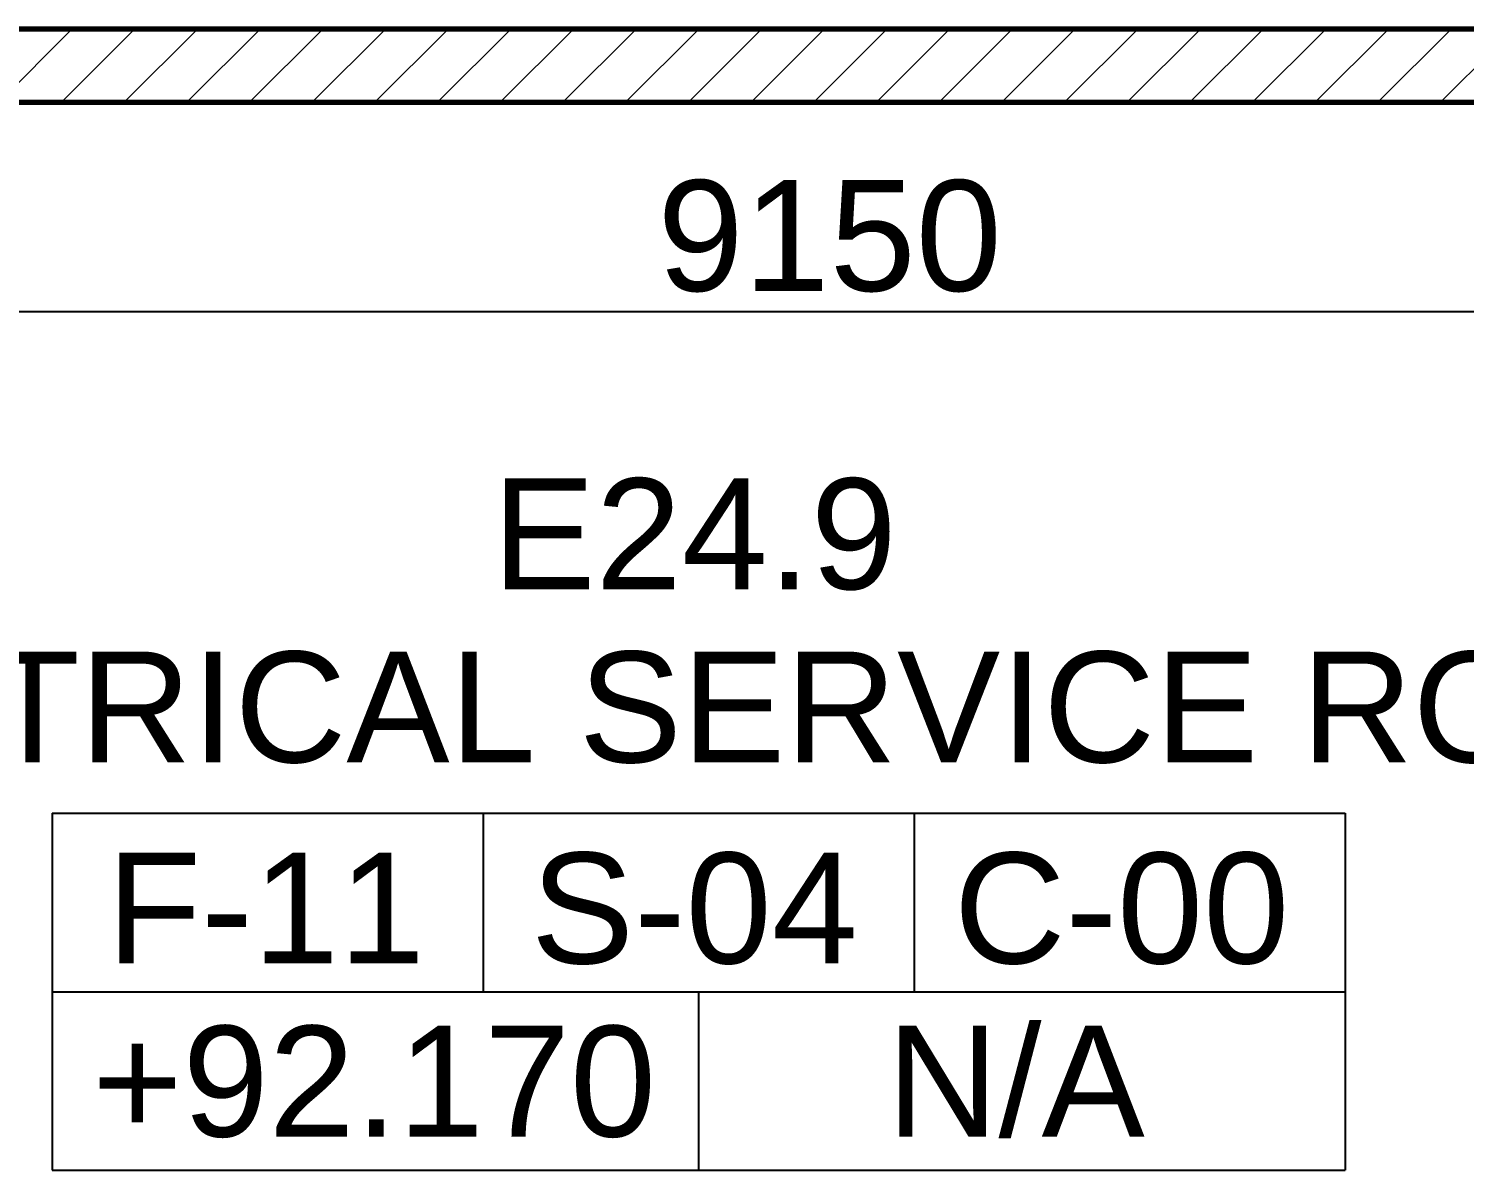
# Model space of a CAD drawing. Header units: millimetres. Extents: x -920231 to -841213, y -17301 to 22361.
# Drawn here: x -877951 to -874064, y 189 to 3279 of the extents above; entities that cross this region are included whole.
import ezdxf

# ---------------------------------------------------------------- set-up
doc = ezdxf.new("R2010")
doc.units = ezdxf.units.MM
for name, color, linetype, lineweight in [('A-ANNO-DIMS', 1, 'Continuous', 9), ('A-ROOM-IDEN', 3, 'Continuous', 25), ('A-ROOM-LINE', 3, 'Continuous', 25), ('A-WALL', 5, 'Continuous', 35), ('A-WALL-PATT', 1, 'Continuous', 35)]:
    doc.layers.add(name, color=color, linetype=linetype, lineweight=lineweight)
doc.styles.add('Arial_2', font='arial.ttf', dxfattribs={"height": 300})
doc.dimstyles.new('DPA-DIM-3_0_T-T', dxfattribs={"dimscale": 304.8, "dimtxt": 306.07782, "dimasz": 0.656168, "dimexe": 0.656168, "dimexo": 0.0625, "dimgap": 0.164042, "dimtad": 1, "dimdec": 0, "dimzin": 0, "dimdsep": 46, "dimtxsty": 'Arial_2', "dimblk1": 'OBLIQUE', "dimblk2": 'OBLIQUE', "dimsah": 1, "dimcen": 0.09, "dimdle": 0.656168, "dimadec": 8, "dimazin": 0, "dimtfac": 1, "dimtdec": 4, "dimtix": 1, "dimtmove": 0, "dimatfit": 3, "dimfxl": 1.312336, "dimfxlon": 1, "dimtvp": 1, "dimtolj": 1, "dimtzin": 0, "dimarcsym": 2})

# ---------------------------------------------------------------- blocks, each defined once
blk = doc.blocks.new('DPA_Room Tag Box - Standard-4486259-4230-01 ENLARGED MULTI-PURPOSE LEVEL - REFLECTED CEILING PLAN - SHEET 1')
at = {"layer": 'A-ROOM-LINE'}
for p, q in [((-17.5, -2.936), (-17.5, -12.604)), ((-17.5, -2.936), (17.5, -2.936)), ((-5.833, -2.936), (-5.833, -7.77)), ((5.833, -2.936), (5.833, -7.77)), ((17.5, -2.936), (17.5, -12.604)), ((-17.5, -7.77), (17.5, -7.77)), ((0, -7.77), (0, -12.604)), ((-17.5, -12.604), (17.5, -12.604))]:
    blk.add_line(p, q, dxfattribs=at)
blk = doc.blocks.new('_Oblique')
at = {"color": 0, "linetype": 'ByBlock', "lineweight": -2}
blk.add_line((-0.5, -0.5), (0.5, 0.5), dxfattribs=at)
blk = doc.blocks.new('*D2241')
at = {"layer": 'A-ANNO-DIMS', "color": 0, "lineweight": -2, "transparency": 16777216}
for p, q in [((-10275, -684.2), (-10275, -1265.2)), ((-1125, -684.2), (-1125, -1265.2)), ((-10475, -1065.2), (-925, -1065.2))]:
    blk.add_line(p, q, dxfattribs=at)
at = {"layer": 'Defpoints', "color": 0, "transparency": 16777216}
for p in [(-10275, -665.2), (-1125, -665.2), (-1125, -1065.2)]:
    blk.add_point(p, dxfattribs=at)
at = {"layer": 'A-ANNO-DIMS', "color": 0, "lineweight": -2, "transparency": 16777216, "xscale": 200, "yscale": 200, "zscale": 200, "rotation": 180}
blk.add_blockref('_Oblique', (-10275, -1065.2), dxfattribs=at)
at = {"layer": 'A-ANNO-DIMS', "color": 0, "lineweight": -2, "transparency": 16777216, "xscale": 200, "yscale": 200, "zscale": 200}
blk.add_blockref('_Oblique', (-1125, -1065.2), dxfattribs=at)
at = {"layer": 'A-ANNO-DIMS', "color": 0, "transparency": 16777216, "insert": (-5700, -862), "char_height": 300, "width": 1107.531, "attachment_point": 5, "style": 'Arial_2'}
blk.add_mtext('\\A1;9150', dxfattribs=at)
blk = doc.blocks.new('*U2141')
at = {"layer": 'A-ANNO-DIMS'}
dim = blk.add_linear_dim(base=(-1125, -1065.2), p1=(-10275, -665.2), p2=(-1125, -665.2), dimstyle='DPA-DIM-3_0_T-T', override={"dimpost": '<>', "dimfxl": 9150}, dxfattribs=at)
dim.commit()
dim.dimension.update_dxf_attribs({"geometry": '*D2241', "text_midpoint": (-5700, -862)})

msp = doc.modelspace()

# ---------------------------------------------------------------- hatches: boundary and pattern name
at = {"layer": 'A-WALL-PATT', "lineweight": 9}
h = msp.add_hatch(dxfattribs=at)
h.set_pattern_fill('FP_2', color=256, style=0, pattern_type=2)
h.set_pattern_definition([(45, (0, 0), (-84.852814, 84.852814), [])])
h.paths.add_polyline_path([(-871207.4, 3079), (-871207.4, 3279), (-880557.4, 3279), (-880557.4, 3079), (-872703.6, 3079)])

# ---------------------------------------------------------------- linework, layer by layer
at = {"layer": 'A-WALL', "color": 7, "lineweight": 70}
for p, q in [((-880557.4, 3279), (-871207.4, 3279)), ((-871207.4, 3079), (-880357.4, 3079))]:
    msp.add_line(p, q, dxfattribs=at)

# ---------------------------------------------------------------- block references
msp.add_blockref('*U2141', (-870082.4, 3579))
at = {"layer": 'A-ROOM-IDEN', "xscale": 99.99999999999993, "yscale": 99.99999999999993, "zscale": 99.99999999999993}
msp.add_blockref('DPA_Room Tag Box - Standard-4486259-4230-01 ENLARGED MULTI-PURPOSE LEVEL - REFLECTED CEILING PLAN - SHEET 1', (-876137, 1449.4), dxfattribs=at)

# ---------------------------------------------------------------- texts
at = {"layer": 'A-ROOM-IDEN', "lineweight": 9, "char_height": 300, "attachment_point": 1, "style": 'Arial_2'}
for s, insert, width in [('E24.9', (-876695.6, 2062), 1354.852), ('ELECTRICAL SERVICE ROOM', (-879163, 1593.2), 7327.424), ('S-04', (-876591.4, 1048.9), 1090.295), ('C-00', (-875446.4, 1048.9), 1114.346), ('F-11', (-877739.6, 1048.9), 1058.227), ('+92.170', (-877778.7, 580.2), 1883.966), ('N/A', (-875627.9, 580.2), 857.806)]:
    msp.add_mtext(s, dxfattribs=dict(at, insert=insert, width=width))

doc.saveas('drawing.dxf')
